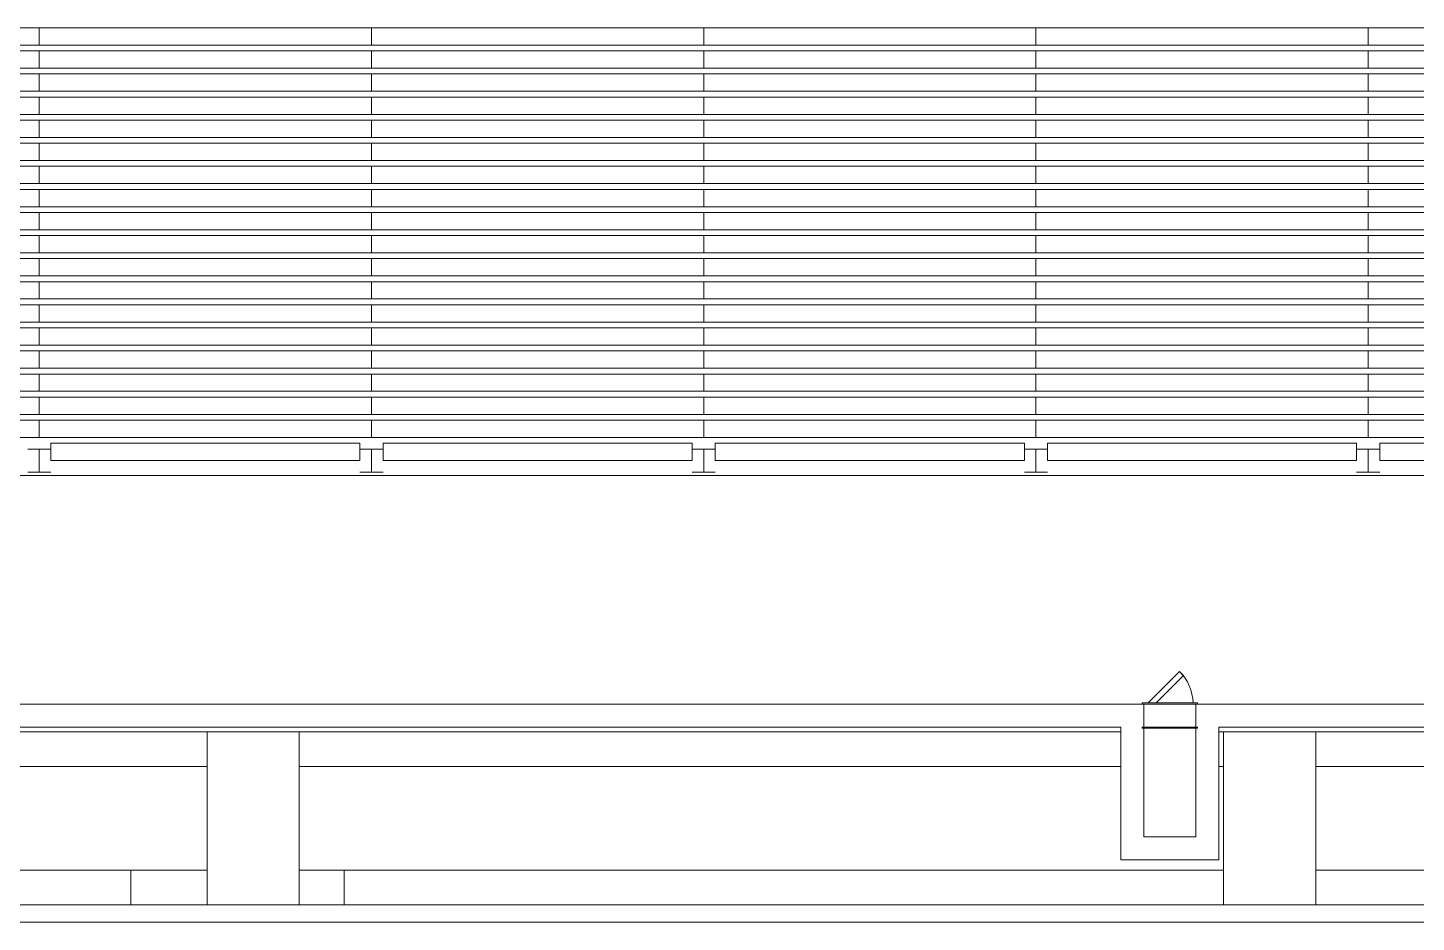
# Model space of a CAD drawing. Header units: millimetres. Extents: x 35540 to 832230, y -10956 to 416550.
# Drawn here: x 196244 to 208280, y 7707 to 15457 of the extents above; entities that cross this region are included whole.
import ezdxf

# ---------------------------------------------------------------- set-up
doc = ezdxf.new("R2010")
doc.units = ezdxf.units.MM
for name, color, linetype, lineweight in [('A-DOOR', 31, 'Continuous', 5), ('A-DOOR-FRAM', 31, 'Continuous', 15), ('A-FLOR', 192, 'Continuous', 5), ('A-WALL', 113, 'Continuous', 5), ('Q-SPCQ', 91, 'Continuous', 5), ('S-COLS', 52, 'Continuous', 5), ('S-COLS-SYMB', 171, 'Continuous', 50)]:
    doc.layers.add(name, color=color, linetype=linetype, lineweight=lineweight)

# ---------------------------------------------------------------- blocks, each defined once
blk = doc.blocks.new('DLN_Grid Gallery Deck - DLN_Grid Gallery Deck-3001256-2_F U_F_A_')
at = {"layer": 'Q-SPCQ'}
for p, q in [((0, -75), (0, 75)), ((0, 75), (2880, 75)), ((2880, 75), (2880, -75)), ((2880, -75), (0, -75))]:
    blk.add_line(p, q, dxfattribs=at)
blk = doc.blocks.new('DLN_Grid Gallery Deck - DLN_Grid Gallery Deck-2994845-2_F U_F_A_')
at = {"layer": 'Q-SPCQ'}
for p, q in [((0, -75), (0, 75)), ((0, 75), (2680, 75)), ((2680, 75), (2680, -75)), ((2680, -75), (0, -75))]:
    blk.add_line(p, q, dxfattribs=at)
blk = doc.blocks.new('DLN_I-Shape - 200x200 _WD_-17536630-2_F U_F_A_')
at = {"layer": 'S-COLS-SYMB', "color": 253, "lineweight": 20}
for p, q in [((-100, 100), (100, 100)), ((0, 100), (0, -100)), ((-100, -100), (100, -100))]:
    blk.add_line(p, q, dxfattribs=at)
blk = doc.blocks.new('DLN_I-Shape - 200x200 _WD_-17536631-2_F U_F_A_')
at = {"layer": 'S-COLS-SYMB', "color": 253, "lineweight": 20}
for p, q in [((-100, 100), (100, 100)), ((0, 100), (0, -100)), ((-100, -100), (100, -100))]:
    blk.add_line(p, q, dxfattribs=at)
blk = doc.blocks.new('DLN-Access Panel__AP12_ - _AP12_ 400 x 1100 _WH_-16942931-2_F U_F_A_')
at = {"layer": 'A-DOOR'}
h = blk.add_hatch(dxfattribs=at)
h.set_pattern_fill('FP_63', color=256, style=0, pattern_type=2)
h.set_pattern_definition([(45, (91246.5, -9497.5), (-1237.437, 1237.437), []), (45, (91246.5, -7622.5), (-1237.437, 1237.437), [])])
h.paths.add_polyline_path([(225, 100), (240, 100), (240, 110), (-240, 110), (-240, 100), (200, 100)], flags=0)
for p, q in [((-190, 110), (83, 383)), ((83, 383), (118, 347)), ((118, 347), (-119, 110)), ((-240, 100), (-240, 110)), ((240, 110), (-240, 110)), ((-240, 100), (240, 100)), ((240, 100), (240, 110)), ((-240, -110), (-240, -100)), ((240, -100), (-240, -100)), ((-240, -110), (240, -110)), ((240, -110), (240, -100))]:
    blk.add_line(p, q, dxfattribs=at)
blk.add_arc((-200, 100), 400, 1.4807, 45, dxfattribs=at)
at = {"layer": 'A-DOOR-FRAM', "lineweight": 5}
for p, q in [((-225, 100), (-225, -100)), ((225, 100), (225, -100))]:
    blk.add_line(p, q, dxfattribs=at)

msp = doc.modelspace()

# ---------------------------------------------------------------- linework, layer by layer
at = {"layer": 'A-FLOR'}
for p, q in [((221510.1, 11577.5), (190375.1, 11577.5)), ((197797.6, 9357.5), (191645.1, 9357.5)), ((205720.1, 9357.5), (198597.6, 9357.5)), ((206610.1, 9357.5), (206570.1, 9357.5)), ((215422.6, 9357.5), (207410.1, 9357.5)), ((190135.1, 9057.5), (197797.6, 9057.5)), ((198597.6, 9057.5), (205720.1, 9057.5)), ((206570.1, 9057.5), (206610.1, 9057.5)), ((207410.1, 9057.5), (215422.6, 9057.5))]:
    msp.add_line(p, q, dxfattribs=at)
at = {"layer": 'A-WALL', "lineweight": 18}
for p, q in [((205905.1, 9597.5), (191445.1, 9597.5)), ((222575.1, 9597.5), (206385.1, 9597.5)), ((191645.1, 9397.5), (205720.1, 9397.5)), ((205720.1, 9397.5), (205720.1, 8247.5)), ((206570.1, 9397.5), (222375.1, 9397.5)), ((206570.1, 8247.5), (206570.1, 9397.5)), ((205920.1, 8447.5), (205920.1, 9387.5)), ((206370.1, 9387.5), (206370.1, 8447.5)), ((206370.1, 8447.5), (205920.1, 8447.5)), ((205720.1, 8247.5), (206570.1, 8247.5)), ((197137.6, 8157.5), (190735.1, 8157.5)), ((201622.6, 8157.5), (198987.6, 8157.5)), ((205010.1, 8157.5), (201622.6, 8157.5)), ((227035.1, 7857.5), (188635.1, 7857.5)), ((190735.1, 7857.5), (197137.6, 7857.5)), ((198987.6, 7857.5), (201622.6, 7857.5)), ((201622.6, 7857.5), (205010.1, 7857.5)), ((188635.1, 7707.5), (234632.1, 7707.5))]:
    msp.add_line(p, q, dxfattribs=at)
at = {"layer": 'A-WALL', "color": 253, "lineweight": 20}
for p, q in [((197797.6, 8157.5), (197137.6, 8157.5)), ((197137.6, 8157.5), (197137.6, 7857.5)), ((198987.6, 8157.5), (198597.6, 8157.5)), ((198987.6, 7857.5), (198987.6, 8157.5)), ((206610.1, 8157.5), (205010.1, 8157.5)), ((209010.1, 8157.5), (207410.1, 8157.5)), ((197137.6, 7857.5), (197797.6, 7857.5)), ((198597.6, 7857.5), (198987.6, 7857.5)), ((205010.1, 7857.5), (206610.1, 7857.5)), ((207410.1, 7857.5), (209010.1, 7857.5))]:
    msp.add_line(p, q, dxfattribs=at)
at = {"layer": 'S-COLS', "color": 253, "lineweight": 20}
for p, q in [((198597.6, 9357.5), (197797.6, 9357.5)), ((197797.6, 9357.5), (197797.6, 8157.5)), ((198597.6, 8157.5), (198597.6, 9357.5)), ((207410.1, 9357.5), (206610.1, 9357.5)), ((206610.1, 9357.5), (206610.1, 8157.5)), ((207410.1, 8157.5), (207410.1, 9357.5)), ((197797.6, 7857.5), (198597.6, 7857.5)), ((206610.1, 7857.5), (207410.1, 7857.5))]:
    msp.add_line(p, q, dxfattribs=at)
at = {"layer": 'S-COLS', "color": 9}
for p, q in [((197797.6, 8157.5), (197797.6, 7857.5)), ((198597.6, 7857.5), (198597.6, 8157.5)), ((206610.1, 8157.5), (206610.1, 7857.5)), ((207410.1, 7857.5), (207410.1, 8157.5))]:
    msp.add_line(p, q, dxfattribs=at)

# ---------------------------------------------------------------- block references
at = {"layer": 'A-DOOR'}
msp.add_blockref('DLN-Access Panel__AP12_ - _AP12_ 400 x 1100 _WH_-16942931-2_F U_F_A_', (206145.1, 9497.5), dxfattribs=at)
at = {"layer": 'Q-SPCQ'}
for name, p in [('DLN_Grid Gallery Deck - DLN_Grid Gallery Deck-3001256-2_F U_F_A_', (193463.5, 15382.5)), ('DLN_Grid Gallery Deck - DLN_Grid Gallery Deck-3001256-2_F U_F_A_', (196343.5, 15382.5)), ('DLN_Grid Gallery Deck - DLN_Grid Gallery Deck-3001256-2_F U_F_A_', (199223.5, 15382.5)), ('DLN_Grid Gallery Deck - DLN_Grid Gallery Deck-3001256-2_F U_F_A_', (202103.5, 15382.5)), ('DLN_Grid Gallery Deck - DLN_Grid Gallery Deck-3001256-2_F U_F_A_', (204983.5, 15382.5)), ('DLN_Grid Gallery Deck - DLN_Grid Gallery Deck-3001256-2_F U_F_A_', (207863.5, 15382.5)), ('DLN_Grid Gallery Deck - DLN_Grid Gallery Deck-3001256-2_F U_F_A_', (193463.5, 15182.5)), ('DLN_Grid Gallery Deck - DLN_Grid Gallery Deck-3001256-2_F U_F_A_', (196343.5, 15182.5)), ('DLN_Grid Gallery Deck - DLN_Grid Gallery Deck-3001256-2_F U_F_A_', (199223.5, 15182.5)), ('DLN_Grid Gallery Deck - DLN_Grid Gallery Deck-3001256-2_F U_F_A_', (202103.5, 15182.5)), ('DLN_Grid Gallery Deck - DLN_Grid Gallery Deck-3001256-2_F U_F_A_', (204983.5, 15182.5)), ('DLN_Grid Gallery Deck - DLN_Grid Gallery Deck-3001256-2_F U_F_A_', (207863.5, 15182.5)), ('DLN_Grid Gallery Deck - DLN_Grid Gallery Deck-3001256-2_F U_F_A_', (193463.5, 14982.5)), ('DLN_Grid Gallery Deck - DLN_Grid Gallery Deck-3001256-2_F U_F_A_', (196343.5, 14982.5)), ('DLN_Grid Gallery Deck - DLN_Grid Gallery Deck-3001256-2_F U_F_A_', (199223.5, 14982.5)), ('DLN_Grid Gallery Deck - DLN_Grid Gallery Deck-3001256-2_F U_F_A_', (202103.5, 14982.5)), ('DLN_Grid Gallery Deck - DLN_Grid Gallery Deck-3001256-2_F U_F_A_', (204983.5, 14982.5)), ('DLN_Grid Gallery Deck - DLN_Grid Gallery Deck-3001256-2_F U_F_A_', (207863.5, 14982.5)), ('DLN_Grid Gallery Deck - DLN_Grid Gallery Deck-3001256-2_F U_F_A_', (193463.5, 14782.5)), ('DLN_Grid Gallery Deck - DLN_Grid Gallery Deck-3001256-2_F U_F_A_', (196343.5, 14782.5)), ('DLN_Grid Gallery Deck - DLN_Grid Gallery Deck-3001256-2_F U_F_A_', (199223.5, 14782.5)), ('DLN_Grid Gallery Deck - DLN_Grid Gallery Deck-3001256-2_F U_F_A_', (202103.5, 14782.5)), ('DLN_Grid Gallery Deck - DLN_Grid Gallery Deck-3001256-2_F U_F_A_', (204983.5, 14782.5)), ('DLN_Grid Gallery Deck - DLN_Grid Gallery Deck-3001256-2_F U_F_A_', (207863.5, 14782.5)), ('DLN_Grid Gallery Deck - DLN_Grid Gallery Deck-3001256-2_F U_F_A_', (193463.5, 14582.5)), ('DLN_Grid Gallery Deck - DLN_Grid Gallery Deck-3001256-2_F U_F_A_', (196343.5, 14582.5)), ('DLN_Grid Gallery Deck - DLN_Grid Gallery Deck-3001256-2_F U_F_A_', (199223.5, 14582.5)), ('DLN_Grid Gallery Deck - DLN_Grid Gallery Deck-3001256-2_F U_F_A_', (202103.5, 14582.5)), ('DLN_Grid Gallery Deck - DLN_Grid Gallery Deck-3001256-2_F U_F_A_', (204983.5, 14582.5)), ('DLN_Grid Gallery Deck - DLN_Grid Gallery Deck-3001256-2_F U_F_A_', (207863.5, 14582.5)), ('DLN_Grid Gallery Deck - DLN_Grid Gallery Deck-3001256-2_F U_F_A_', (193463.5, 14382.5)), ('DLN_Grid Gallery Deck - DLN_Grid Gallery Deck-3001256-2_F U_F_A_', (196343.5, 14382.5)), ('DLN_Grid Gallery Deck - DLN_Grid Gallery Deck-3001256-2_F U_F_A_', (199223.5, 14382.5)), ('DLN_Grid Gallery Deck - DLN_Grid Gallery Deck-3001256-2_F U_F_A_', (202103.5, 14382.5)), ('DLN_Grid Gallery Deck - DLN_Grid Gallery Deck-3001256-2_F U_F_A_', (204983.5, 14382.5)), ('DLN_Grid Gallery Deck - DLN_Grid Gallery Deck-3001256-2_F U_F_A_', (207863.5, 14382.5)), ('DLN_Grid Gallery Deck - DLN_Grid Gallery Deck-3001256-2_F U_F_A_', (193463.5, 14182.5)), ('DLN_Grid Gallery Deck - DLN_Grid Gallery Deck-3001256-2_F U_F_A_', (196343.5, 14182.5)), ('DLN_Grid Gallery Deck - DLN_Grid Gallery Deck-3001256-2_F U_F_A_', (199223.5, 14182.5)), ('DLN_Grid Gallery Deck - DLN_Grid Gallery Deck-3001256-2_F U_F_A_', (202103.5, 14182.5)), ('DLN_Grid Gallery Deck - DLN_Grid Gallery Deck-3001256-2_F U_F_A_', (204983.5, 14182.5)), ('DLN_Grid Gallery Deck - DLN_Grid Gallery Deck-3001256-2_F U_F_A_', (207863.5, 14182.5)), ('DLN_Grid Gallery Deck - DLN_Grid Gallery Deck-3001256-2_F U_F_A_', (193463.5, 13982.5)), ('DLN_Grid Gallery Deck - DLN_Grid Gallery Deck-3001256-2_F U_F_A_', (196343.5, 13982.5)), ('DLN_Grid Gallery Deck - DLN_Grid Gallery Deck-3001256-2_F U_F_A_', (199223.5, 13982.5)), ('DLN_Grid Gallery Deck - DLN_Grid Gallery Deck-3001256-2_F U_F_A_', (202103.5, 13982.5)), ('DLN_Grid Gallery Deck - DLN_Grid Gallery Deck-3001256-2_F U_F_A_', (204983.5, 13982.5)), ('DLN_Grid Gallery Deck - DLN_Grid Gallery Deck-3001256-2_F U_F_A_', (207863.5, 13982.5)), ('DLN_Grid Gallery Deck - DLN_Grid Gallery Deck-3001256-2_F U_F_A_', (193463.5, 13782.5)), ('DLN_Grid Gallery Deck - DLN_Grid Gallery Deck-3001256-2_F U_F_A_', (196343.5, 13782.5)), ('DLN_Grid Gallery Deck - DLN_Grid Gallery Deck-3001256-2_F U_F_A_', (199223.5, 13782.5)), ('DLN_Grid Gallery Deck - DLN_Grid Gallery Deck-3001256-2_F U_F_A_', (202103.5, 13782.5)), ('DLN_Grid Gallery Deck - DLN_Grid Gallery Deck-3001256-2_F U_F_A_', (204983.5, 13782.5)), ('DLN_Grid Gallery Deck - DLN_Grid Gallery Deck-3001256-2_F U_F_A_', (207863.5, 13782.5)), ('DLN_Grid Gallery Deck - DLN_Grid Gallery Deck-3001256-2_F U_F_A_', (193463.5, 13582.5)), ('DLN_Grid Gallery Deck - DLN_Grid Gallery Deck-3001256-2_F U_F_A_', (196343.5, 13582.5)), ('DLN_Grid Gallery Deck - DLN_Grid Gallery Deck-3001256-2_F U_F_A_', (199223.5, 13582.5)), ('DLN_Grid Gallery Deck - DLN_Grid Gallery Deck-3001256-2_F U_F_A_', (202103.5, 13582.5)), ('DLN_Grid Gallery Deck - DLN_Grid Gallery Deck-3001256-2_F U_F_A_', (204983.5, 13582.5)), ('DLN_Grid Gallery Deck - DLN_Grid Gallery Deck-3001256-2_F U_F_A_', (207863.5, 13582.5)), ('DLN_Grid Gallery Deck - DLN_Grid Gallery Deck-3001256-2_F U_F_A_', (193463.5, 13382.5)), ('DLN_Grid Gallery Deck - DLN_Grid Gallery Deck-3001256-2_F U_F_A_', (196343.5, 13382.5)), ('DLN_Grid Gallery Deck - DLN_Grid Gallery Deck-3001256-2_F U_F_A_', (199223.5, 13382.5)), ('DLN_Grid Gallery Deck - DLN_Grid Gallery Deck-3001256-2_F U_F_A_', (202103.5, 13382.5)), ('DLN_Grid Gallery Deck - DLN_Grid Gallery Deck-3001256-2_F U_F_A_', (204983.5, 13382.5)), ('DLN_Grid Gallery Deck - DLN_Grid Gallery Deck-3001256-2_F U_F_A_', (207863.5, 13382.5)), ('DLN_Grid Gallery Deck - DLN_Grid Gallery Deck-3001256-2_F U_F_A_', (193463.5, 13182.5)), ('DLN_Grid Gallery Deck - DLN_Grid Gallery Deck-3001256-2_F U_F_A_', (196343.5, 13182.5)), ('DLN_Grid Gallery Deck - DLN_Grid Gallery Deck-3001256-2_F U_F_A_', (199223.5, 13182.5)), ('DLN_Grid Gallery Deck - DLN_Grid Gallery Deck-3001256-2_F U_F_A_', (202103.5, 13182.5)), ('DLN_Grid Gallery Deck - DLN_Grid Gallery Deck-3001256-2_F U_F_A_', (204983.5, 13182.5)), ('DLN_Grid Gallery Deck - DLN_Grid Gallery Deck-3001256-2_F U_F_A_', (207863.5, 13182.5)), ('DLN_Grid Gallery Deck - DLN_Grid Gallery Deck-3001256-2_F U_F_A_', (193463.5, 12982.5)), ('DLN_Grid Gallery Deck - DLN_Grid Gallery Deck-3001256-2_F U_F_A_', (196343.5, 12982.5)), ('DLN_Grid Gallery Deck - DLN_Grid Gallery Deck-3001256-2_F U_F_A_', (199223.5, 12982.5)), ('DLN_Grid Gallery Deck - DLN_Grid Gallery Deck-3001256-2_F U_F_A_', (202103.5, 12982.5)), ('DLN_Grid Gallery Deck - DLN_Grid Gallery Deck-3001256-2_F U_F_A_', (204983.5, 12982.5)), ('DLN_Grid Gallery Deck - DLN_Grid Gallery Deck-3001256-2_F U_F_A_', (207863.5, 12982.5)), ('DLN_Grid Gallery Deck - DLN_Grid Gallery Deck-3001256-2_F U_F_A_', (193463.5, 12782.5)), ('DLN_Grid Gallery Deck - DLN_Grid Gallery Deck-3001256-2_F U_F_A_', (196343.5, 12782.5)), ('DLN_Grid Gallery Deck - DLN_Grid Gallery Deck-3001256-2_F U_F_A_', (199223.5, 12782.5)), ('DLN_Grid Gallery Deck - DLN_Grid Gallery Deck-3001256-2_F U_F_A_', (202103.5, 12782.5)), ('DLN_Grid Gallery Deck - DLN_Grid Gallery Deck-3001256-2_F U_F_A_', (204983.5, 12782.5)), ('DLN_Grid Gallery Deck - DLN_Grid Gallery Deck-3001256-2_F U_F_A_', (207863.5, 12782.5)), ('DLN_Grid Gallery Deck - DLN_Grid Gallery Deck-3001256-2_F U_F_A_', (193463.5, 12582.5)), ('DLN_Grid Gallery Deck - DLN_Grid Gallery Deck-3001256-2_F U_F_A_', (196343.5, 12582.5)), ('DLN_Grid Gallery Deck - DLN_Grid Gallery Deck-3001256-2_F U_F_A_', (199223.5, 12582.5)), ('DLN_Grid Gallery Deck - DLN_Grid Gallery Deck-3001256-2_F U_F_A_', (202103.5, 12582.5)), ('DLN_Grid Gallery Deck - DLN_Grid Gallery Deck-3001256-2_F U_F_A_', (204983.5, 12582.5)), ('DLN_Grid Gallery Deck - DLN_Grid Gallery Deck-3001256-2_F U_F_A_', (207863.5, 12582.5)), ('DLN_Grid Gallery Deck - DLN_Grid Gallery Deck-3001256-2_F U_F_A_', (193463.5, 12382.5)), ('DLN_Grid Gallery Deck - DLN_Grid Gallery Deck-3001256-2_F U_F_A_', (196343.5, 12382.5)), ('DLN_Grid Gallery Deck - DLN_Grid Gallery Deck-3001256-2_F U_F_A_', (199223.5, 12382.5)), ('DLN_Grid Gallery Deck - DLN_Grid Gallery Deck-3001256-2_F U_F_A_', (202103.5, 12382.5)), ('DLN_Grid Gallery Deck - DLN_Grid Gallery Deck-3001256-2_F U_F_A_', (204983.5, 12382.5)), ('DLN_Grid Gallery Deck - DLN_Grid Gallery Deck-3001256-2_F U_F_A_', (207863.5, 12382.5)), ('DLN_Grid Gallery Deck - DLN_Grid Gallery Deck-3001256-2_F U_F_A_', (193463.5, 12182.5)), ('DLN_Grid Gallery Deck - DLN_Grid Gallery Deck-3001256-2_F U_F_A_', (196343.5, 12182.5)), ('DLN_Grid Gallery Deck - DLN_Grid Gallery Deck-3001256-2_F U_F_A_', (199223.5, 12182.5)), ('DLN_Grid Gallery Deck - DLN_Grid Gallery Deck-3001256-2_F U_F_A_', (202103.5, 12182.5)), ('DLN_Grid Gallery Deck - DLN_Grid Gallery Deck-3001256-2_F U_F_A_', (204983.5, 12182.5)), ('DLN_Grid Gallery Deck - DLN_Grid Gallery Deck-3001256-2_F U_F_A_', (207863.5, 12182.5)), ('DLN_Grid Gallery Deck - DLN_Grid Gallery Deck-3001256-2_F U_F_A_', (193463.5, 11982.5)), ('DLN_Grid Gallery Deck - DLN_Grid Gallery Deck-3001256-2_F U_F_A_', (196343.5, 11982.5)), ('DLN_Grid Gallery Deck - DLN_Grid Gallery Deck-3001256-2_F U_F_A_', (199223.5, 11982.5)), ('DLN_Grid Gallery Deck - DLN_Grid Gallery Deck-3001256-2_F U_F_A_', (202103.5, 11982.5)), ('DLN_Grid Gallery Deck - DLN_Grid Gallery Deck-3001256-2_F U_F_A_', (204983.5, 11982.5)), ('DLN_Grid Gallery Deck - DLN_Grid Gallery Deck-3001256-2_F U_F_A_', (207863.5, 11982.5)), ('DLN_Grid Gallery Deck - DLN_Grid Gallery Deck-2994845-2_F U_F_A_', (196443.5, 11782.5)), ('DLN_Grid Gallery Deck - DLN_Grid Gallery Deck-2994845-2_F U_F_A_', (199323.5, 11782.5)), ('DLN_Grid Gallery Deck - DLN_Grid Gallery Deck-2994845-2_F U_F_A_', (202203.5, 11782.5)), ('DLN_Grid Gallery Deck - DLN_Grid Gallery Deck-2994845-2_F U_F_A_', (205083.5, 11782.5)), ('DLN_Grid Gallery Deck - DLN_Grid Gallery Deck-2994845-2_F U_F_A_', (207963.5, 11782.5))]:
    msp.add_blockref(name, p, dxfattribs=at)
at = {"layer": 'S-COLS', "color": 253, "lineweight": 20, "rotation": 180}
for name, p in [('DLN_I-Shape - 200x200 _WD_-17536630-2_F U_F_A_', (196343.5, 11707.5)), ('DLN_I-Shape - 200x200 _WD_-17536630-2_F U_F_A_', (199223.5, 11707.5)), ('DLN_I-Shape - 200x200 _WD_-17536630-2_F U_F_A_', (202103.5, 11707.5)), ('DLN_I-Shape - 200x200 _WD_-17536631-2_F U_F_A_', (204983.5, 11707.4)), ('DLN_I-Shape - 200x200 _WD_-17536630-2_F U_F_A_', (207863.5, 11707.5))]:
    msp.add_blockref(name, p, dxfattribs=at)

doc.saveas('drawing.dxf')
